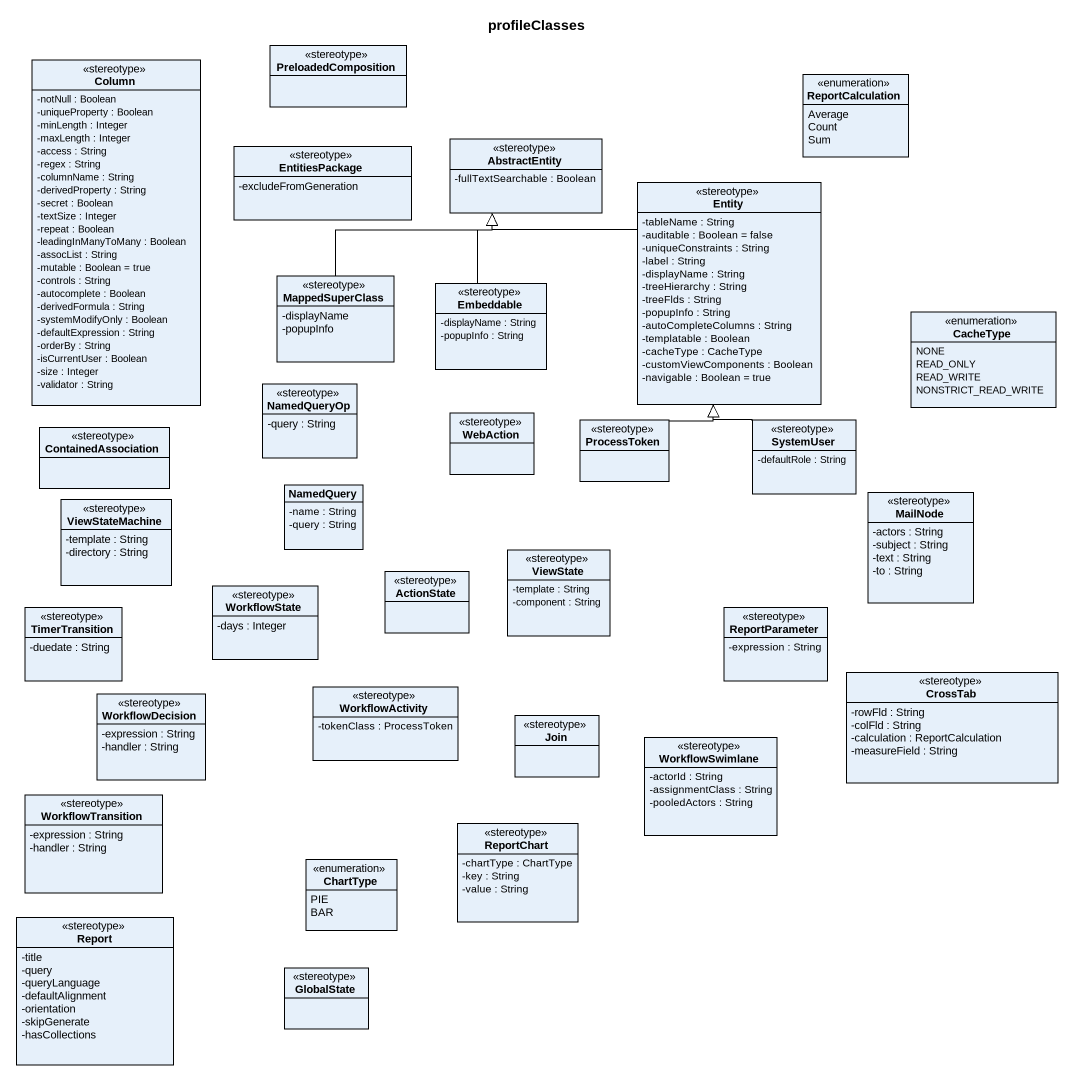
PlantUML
@startuml
title profileClasses
hide circle
hide empty members
skinparam classAttributeIconSize 0
class PreloadedComposition <<stereotype>>
class Column <<stereotype>> {
  -notNull : Boolean
  -uniqueProperty : Boolean
  -minLength : Integer
  -maxLength : Integer
  -access : String
  -regex : String
  -columnName : String
  -derivedProperty : String
  -secret : Boolean
  -textSize : Integer
  -repeat : Boolean
  -leadingInManyToMany : Boolean
  -assocList : String
  -mutable : Boolean = true
  -controls : String
  -autocomplete : Boolean
  -derivedFormula : String
  -systemModifyOnly : Boolean
  -defaultExpression : String
  -orderBy : String
  -isCurrentUser : Boolean
  -size : Integer
  -validator : String
}
enum ReportCalculation {
  Average
  Count
  Sum
}
class AbstractEntity <<stereotype>> {
  -fullTextSearchable : Boolean
}
class EntitiesPackage <<stereotype>> {
  -excludeFromGeneration
}
class "Entity" as Entity_ <<stereotype>> {
  -tableName : String
  -auditable : Boolean = false
  -uniqueConstraints : String
  -label : String
  -displayName : String
  -treeHierarchy : String
  -treeFlds : String
  -popupInfo : String
  -autoCompleteColumns : String
  -templatable : Boolean
  -cacheType : CacheType
  -customViewComponents : Boolean
  -navigable : Boolean = true
}
class MappedSuperClass <<stereotype>> {
  -displayName
  -popupInfo
}
class Embeddable <<stereotype>> {
  -displayName : String
  -popupInfo : String
}
enum CacheType {
  NONE
  READ_ONLY
  READ_WRITE
  NONSTRICT_READ_WRITE
}
class NamedQueryOp <<stereotype>> {
  -query : String
}
class WebAction <<stereotype>>
class ContainedAssociation <<stereotype>>
class ProcessToken <<stereotype>>
class SystemUser <<stereotype>> {
  -defaultRole : String
}
class ViewStateMachine <<stereotype>> {
  -template : String
  -directory : String
}
class NamedQuery {
  -name : String
  -query : String
}
class MailNode <<stereotype>> {
  -actors : String
  -subject : String
  -text : String
  -to : String
}
class ViewState <<stereotype>> {
  -template : String
  -component : String
}
class WorkflowState <<stereotype>> {
  -days : Integer
}
class ActionState <<stereotype>>
class TimerTransition <<stereotype>> {
  -duedate : String
}
class ReportParameter <<stereotype>> {
  -expression : String
}
class WorkflowDecision <<stereotype>> {
  -expression : String
  -handler : String
}
class WorkflowActivity <<stereotype>> {
  -tokenClass : ProcessToken
}
class CrossTab <<stereotype>> {
  -rowFld : String
  -colFld : String
  -calculation : ReportCalculation
  -measureField : String
}
class Join <<stereotype>>
class WorkflowSwimlane <<stereotype>> {
  -actorId : String
  -assignmentClass : String
  -pooledActors : String
}
class WorkflowTransition <<stereotype>> {
  -expression : String
  -handler : String
}
class ReportChart <<stereotype>> {
  -chartType : ChartType
  -key : String
  -value : String
}
enum ChartType {
  PIE
  BAR
}
class Report <<stereotype>> {
  -title
  -query
  -queryLanguage
  -defaultAlignment
  -orientation
  -skipGenerate
  -hasCollections
}
class GlobalState <<stereotype>>
Entity_ -left-|> AbstractEntity
MappedSuperClass -up-|> AbstractEntity
Embeddable -up-|> AbstractEntity
ProcessToken -up-|> Entity_
SystemUser -up-|> Entity_
@enduml
